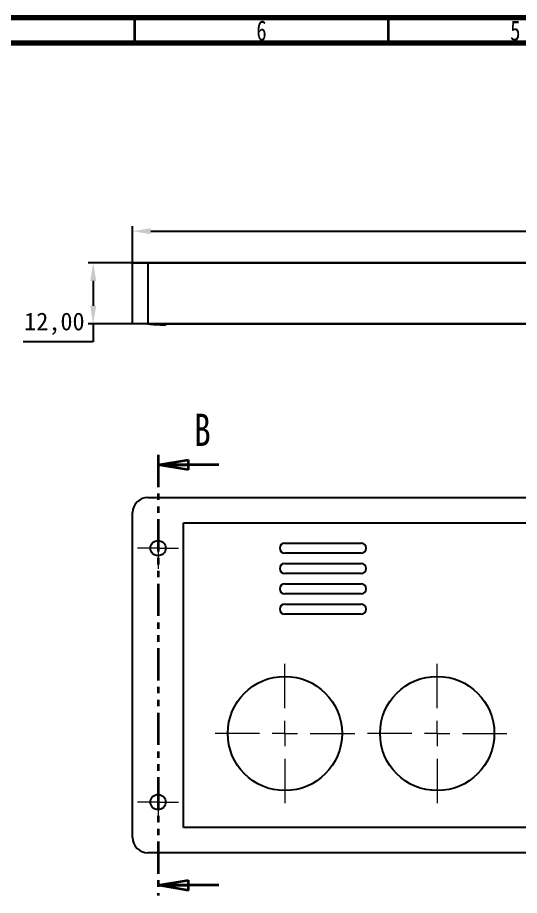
# Model space of a CAD drawing. Header units: millimetres. Extents: x 15 to 415, y 5 to 292.
# Drawn here: x 91.9 to 190.8, y 119.1 to 292 of the extents above; entities that cross this region are included whole.
import ezdxf

# ---------------------------------------------------------------- set-up
doc = ezdxf.new("R2010")
doc.units = ezdxf.units.MM
doc.header["$PDSIZE"] = -1
doc.linetypes.add('PHANTOM', pattern=[12.7, 6.35, -1.27, 1.27, -1.27, 1.27, -1.27])
doc.styles.add('SLDTEXTSTYLE0', font='TXT', dxfattribs={"width": 0.75})
doc.dimstyles.new('ISO-25', dxfattribs={"dimtxt": 2.5, "dimasz": 2.5, "dimexe": 1.25, "dimexo": 0.625, "dimtad": 1, "dimtxsty": 'Standard', "dimcen": 2.5, "dimadec": 0, "dimazin": 0, "dimtfac": 1, "dimtmove": 0, "dimatfit": 3, "dimfxl": 0, "dimarcsym": 0})

# ---------------------------------------------------------------- blocks, each defined once
blk = doc.blocks.new('SW_CENTERMARKSYMBOL_1')
at = {"color": 0, "linetype": 'Continuous', "lineweight": 0}
for p, q in [((0, 2.5), (0, 4.05)), ((0, 0), (0, 2.5)), ((-2.5, 0), (-4.05, 0)), ((0, 0), (-2.5, 0)), ((0, 0), (0, -2.5)), ((0, 0), (2.5, 0)), ((2.5, 0), (4.05, 0)), ((0, -2.5), (0, -4.05))]:
    blk.add_line(p, q, dxfattribs=at)
blk = doc.blocks.new('SW_CENTERMARKSYMBOL_3')
at = {"color": 0, "linetype": 'Continuous', "lineweight": 0}
for p, q in [((0, 2.5), (0, 4.05)), ((0, 0), (0, 2.5)), ((-2.5, 0), (-4.05, 0)), ((0, 0), (-2.5, 0)), ((0, 0), (0, -2.5)), ((0, 0), (2.5, 0)), ((2.5, 0), (4.05, 0)), ((0, -2.5), (0, -4.05))]:
    blk.add_line(p, q, dxfattribs=at)
blk = doc.blocks.new('SW_CENTERMARKSYMBOL_6')
at = {"color": 0, "linetype": 'Continuous', "lineweight": 0}
for p, q in [((0, 5), (0, 13.75)), ((0, 0), (0, 2.5)), ((-5, 0), (-13.75, 0)), ((0, 0), (-2.5, 0)), ((0, 0), (0, -2.5)), ((0, 0), (2.5, 0)), ((5, 0), (13.75, 0)), ((0, -5), (0, -13.75))]:
    blk.add_line(p, q, dxfattribs=at)
blk = doc.blocks.new('SW_CENTERMARKSYMBOL_7')
at = {"color": 0, "linetype": 'Continuous', "lineweight": 0}
for p, q in [((0, 5), (0, 13.75)), ((0, 0), (0, 2.5)), ((-5, 0), (-13.75, 0)), ((0, 0), (-2.5, 0)), ((0, 0), (0, -2.5)), ((0, 0), (2.5, 0)), ((5, 0), (13.75, 0)), ((0, -5), (0, -13.75))]:
    blk.add_line(p, q, dxfattribs=at)
blk = doc.blocks.new('_CLOSED')
at = {"color": 0, "linetype": 'ByBlock', "lineweight": -2}
for p, q in [((-1, 0.166667), (0, 0)), ((-1, 0.166667), (-1, -0.166667)), ((0, 0), (-1, -0.166667)), ((0, 0), (-1, 0))]:
    blk.add_line(p, q, dxfattribs=at)
blk = doc.blocks.new('*D18')
at = {"color": 0, "lineweight": -2, "transparency": 16777216}
for p, q in [((114.57, 238.68), (114.57, 250.92)), ((324.57, 238.68), (324.57, 250.92)), ((118.13, 249.92), (321.01, 249.92))]:
    blk.add_line(p, q, dxfattribs=at)
at = {"color": 0, "transparency": 16777216}
for points in [[(118.13, 250.51), (118.13, 249.33), (114.57, 249.92)], [(321.01, 250.51), (321.01, 249.33), (324.57, 249.92)]]:
    blk.add_solid(points, dxfattribs=at)
at = {"layer": 'Defpoints', "color": 0, "transparency": 16777216}
for p in [(324.57, 249.92), (114.57, 237.68), (324.57, 237.68)]:
    blk.add_point(p, dxfattribs=at)
at = {"color": 0, "transparency": 16777216, "insert": (219.57, 253.48), "char_height": 3.5, "attachment_point": 5}
blk.add_mtext('210,00', dxfattribs=at)
blk = doc.blocks.new('*D19')
at = {"color": 0, "lineweight": -2, "transparency": 16777216}
for p, q in [((218.57, 243.68), (105.8, 243.68)), ((106.8, 240.12), (106.8, 235.23)), ((218.57, 231.68), (105.8, 231.68)), ((106.8, 231.68), (106.8, 228.12)), ((106.8, 228.12), (93.03, 228.12))]:
    blk.add_line(p, q, dxfattribs=at)
at = {"color": 0, "transparency": 16777216}
for points in [[(106.21, 240.12), (107.39, 240.12), (106.8, 243.68)], [(106.21, 235.23), (107.39, 235.23), (106.8, 231.68)]]:
    blk.add_solid(points, dxfattribs=at)
at = {"layer": 'Defpoints', "color": 0, "transparency": 16777216}
for p in [(219.57, 243.68), (106.8, 231.68), (219.57, 231.68)]:
    blk.add_point(p, dxfattribs=at)
at = {"color": 0, "transparency": 16777216, "insert": (99.15, 231.69), "char_height": 3.5, "attachment_point": 5}
blk.add_mtext('12,00', dxfattribs=at)

msp = doc.modelspace()

# ---------------------------------------------------------------- linework, layer by layer
at = {"color": 7, "linetype": 'Continuous', "lineweight": 70}
for p, q in [((15, 292), (415, 292)), ((20, 287), (410, 287))]:
    msp.add_line(p, q, dxfattribs=at)
at = {"color": 7, "linetype": 'Continuous', "lineweight": 35}
for p, q in [((115, 287), (115, 292)), ((165, 287), (165, 292)), ((131.57, 203.883), (119.57, 203.883)), ((131.57, 121.083), (119.57, 121.083))]:
    msp.add_line(p, q, dxfattribs=at)
at = {"color": 7, "linetype": 'Continuous', "lineweight": 25}
for p, q in [((114.57, 231.678), (114.57, 243.678)), ((114.57, 243.678), (117.57, 243.678)), ((117.57, 243.678), (117.57, 231.678)), ((117.57, 243.678), (321.57, 243.678)), ((117.57, 231.678), (114.57, 231.678)), ((117.57, 231.678), (215.57, 231.678)), ((120.078, 231.678), (120.022, 231.579)), ((120.022, 231.579), (120.022, 231.5)), ((120.022, 231.5), (120.078, 231.401)), ((120.078, 231.401), (120.078, 231.678)), ((121.12, 231.463), (121.12, 231.678)), ((117.57, 197.483), (215.57, 197.483)), ((114.57, 130.483), (114.57, 194.483)), ((124.57, 132.483), (124.57, 192.483)), ((124.57, 192.483), (215.57, 192.483)), ((144.57, 188.483), (159.57, 188.483)), ((118.192, 187.483), (118.02, 187.483)), ((159.57, 186.483), (144.57, 186.483)), ((144.57, 184.483), (159.57, 184.483)), ((159.57, 182.483), (144.57, 182.483)), ((144.57, 180.483), (159.57, 180.483)), ((159.57, 178.483), (144.57, 178.483)), ((144.57, 176.483), (159.57, 176.483)), ((159.57, 174.483), (144.57, 174.483)), ((314.57, 132.483), (124.57, 132.483)), ((321.57, 127.483), (117.57, 127.483))]:
    msp.add_line(p, q, dxfattribs=at)
at = {"color": 7, "linetype": 'PHANTOM', "lineweight": 35}
msp.add_line((119.57, 205.883), (119.57, 119.083), dxfattribs=at)
for centre in [(119.57, 187.483), (119.57, 137.483)]:
    msp.add_circle(centre, 1.5)
at = {"color": 7, "linetype": 'Continuous', "lineweight": 25}
for centre in [(144.57, 150.983), (174.57, 150.983)]:
    msp.add_circle(centre, 11.25, dxfattribs=at)
for centre, radius, start, end in [((117.57, 194.483), 3, 90, 180), ((144.57, 187.483), 1, 90, 270), ((159.57, 187.483), 1, 270, 90), ((144.57, 183.483), 1, 90, 270), ((159.57, 183.483), 1, 270, 90), ((144.57, 179.483), 1, 90, 270), ((159.57, 179.483), 1, 270, 90), ((144.57, 175.483), 1, 90, 270), ((159.57, 175.483), 1, 270, 90), ((117.57, 130.483), 3, 180, 270)]:
    msp.add_arc(centre, radius, start, end, dxfattribs=at)
for points, knots in [([(118.038, 231.624), (118.031, 231.622), (118.003, 231.616), (118.103, 231.604), (118.337, 231.587), (118.696, 231.571), (119.133, 231.557), (119.61, 231.541), (119.916, 231.53), (120.064, 231.525)], [0, 0, 0, 0, 0.0540423, 0.2119812, 0.373958, 0.5321833, 0.6871787, 0.8485039, 1, 1, 1, 1]), ([(118.67, 231.678), (118.763, 231.674), (119.031, 231.661), (119.595, 231.64), (119.962, 231.626), (120.111, 231.62)], [0, 0, 0, 0, 0.2409138, 0.691371, 1, 1, 1, 1]), ([(121.119, 231.463), (121.119, 231.463), (121.143, 231.458), (121.058, 231.448), (120.851, 231.431), (120.509, 231.415), (120.22, 231.405), (120.078, 231.401)], [0, 0, 0, 0, 0.0040363, 0.2507722, 0.5057525, 0.7567599, 1, 1, 1, 1])]:
    msp.add_open_spline(points, degree=3, knots=knots, dxfattribs=at)

# ---------------------------------------------------------------- block references
at = {"color": 7, "linetype": 'Continuous', "lineweight": 35, "xscale": 6, "yscale": 6, "rotation": 180.0000000000004}
for p in [(119.57, 203.883), (119.57, 121.083)]:
    msp.add_blockref('_CLOSED', p, dxfattribs=at)
at = {"color": 7, "linetype": 'Continuous', "lineweight": 0}
for name, p in [('SW_CENTERMARKSYMBOL_3', (119.57, 187.483)), ('SW_CENTERMARKSYMBOL_6', (144.57, 150.983)), ('SW_CENTERMARKSYMBOL_7', (174.57, 150.983)), ('SW_CENTERMARKSYMBOL_1', (119.57, 137.483))]:
    msp.add_blockref(name, p, dxfattribs=at)

# ---------------------------------------------------------------- texts
at = {"color": 7, "linetype": 'Continuous', "lineweight": 0, "char_height": 3.969, "attachment_point": 2, "style": 'SLDTEXTSTYLE0'}
for s, insert in [('6', (139.96, 291.434)), ('5', (189.96, 291.434))]:
    msp.add_mtext(s, dxfattribs=dict(at, insert=insert))
at = {"color": 7, "linetype": 'Continuous', "insert": (126.709, 213.971), "char_height": 6.35, "attachment_point": 1, "style": 'SLDTEXTSTYLE0'}
msp.add_mtext('B', dxfattribs=at)

# ---------------------------------------------------------------- dimensions: what is measured, and where the dimension line sits
dim = msp.add_linear_dim(base=(324.57, 249.918), p1=(114.57, 237.678), p2=(324.57, 237.678), dimstyle='ISO-25', override={"dimtxt": 3.5, "dimasz": 3.556, "dimexe": 1, "dimexo": 1, "dimgap": 1.524, "dimtih": 1, "dimtoh": 1, "dimzin": 0, "dimadec": 2, "dimtzin": 0})
dim.commit()
dim.dimension.update_dxf_attribs({"geometry": '*D18', "text_midpoint": (219.57, 253.483)})
dim = msp.add_linear_dim(base=(106.801, 231.678), p1=(219.57, 243.678), p2=(219.57, 231.678), angle=90, dimstyle='ISO-25', override={"dimtxt": 3.5, "dimasz": 3.556, "dimexe": 1, "dimexo": 1, "dimgap": 1.524, "dimtih": 1, "dimtoh": 1, "dimzin": 0, "dimadec": 2, "dimtzin": 0})
dim.commit()
dim.dimension.update_dxf_attribs({"geometry": '*D19', "text_midpoint": (99.152, 231.688)})

doc.saveas('drawing.dxf')
